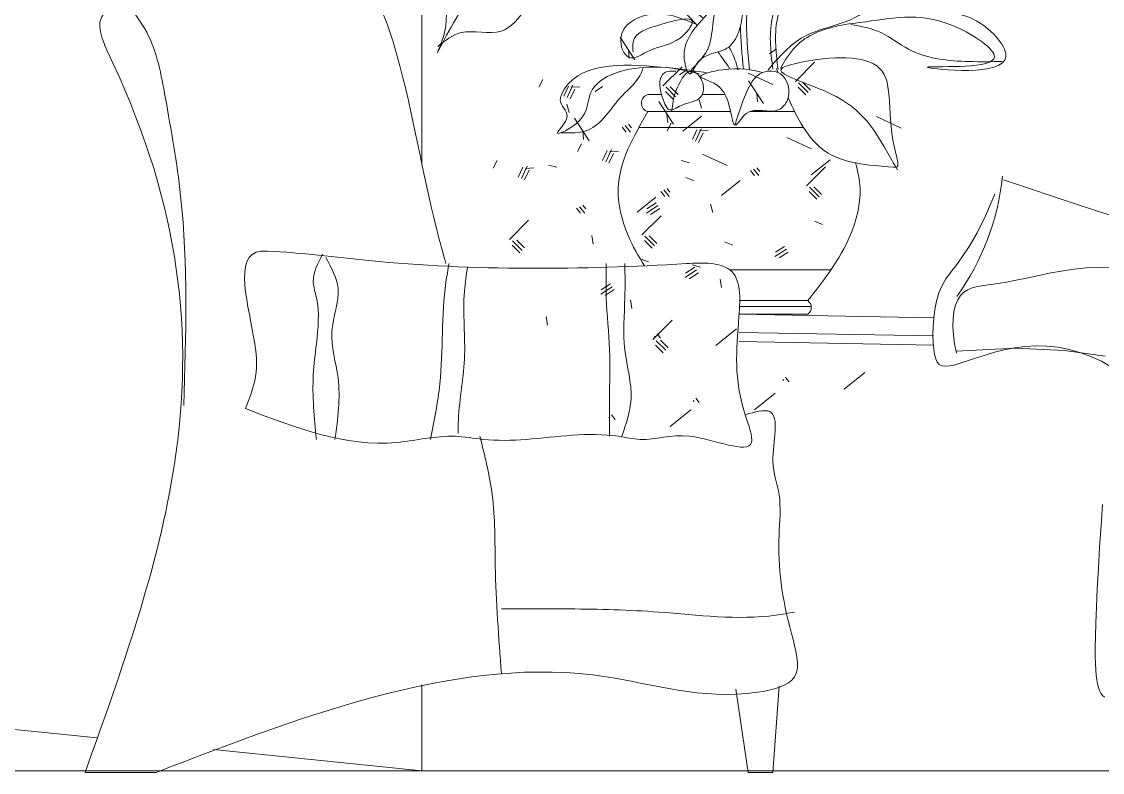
# Model space of a CAD drawing. Header units: metres. Extents: x -2 to 3328848, y -2 to 2725060.
# Drawn here: x 1663893.28 to 1663906.1, y 1363131.73 to 1363140.64 of the extents above; entities that cross this region are included whole.
import ezdxf

# ---------------------------------------------------------------- set-up
doc = ezdxf.new("R2010")
doc.units = ezdxf.units.M
doc.layers.get('0').update_dxf_attribs({"color": 253, "lineweight": 0})
for name, color, linetype, lineweight in [('8', 253, 'Continuous', 0), ('CYAN', 253, 'Continuous', 0), ('PUERTAS', 253, 'Continuous', 0)]:
    doc.layers.add(name, color=color, linetype=linetype, lineweight=lineweight)

# ---------------------------------------------------------------- blocks, each defined once
blk = doc.blocks.new('A$C16C20323')
at = {"layer": '8'}
h = blk.add_hatch(dxfattribs=at)
h.set_pattern_fill('SWAMP', color=256, scale=10, angle=-25.0169, style=0)
h.set_pattern_definition([(205.017, (2187.62, -9811.43), (-208.1075, 145.6265), [31.75, -222.25]), (115.0169, (2173.24, -9818.15), (22.063, 253.0396), [15.875, -424.066]), (115.0169, (2169.64, -9819.83), (22.063, 253.0396), [12.7, -427.241]), (115.0169, (2176.83, -9816.47), (22.063, 253.0396), [12.7, -427.241]), (145.017, (2166.04, -9821.5), (22.0625, 253.0396), [10.16, -243.84]), (85.017, (2180.43, -9814.8), (230.17, 107.413), [10.16, -243.84])])
edge = h.paths.add_edge_path()
edge.add_spline(control_points=[(3949.4, 685.5), (3946.3, 686.7), (3943.2, 687.9), (3940, 689)], knot_values=[186.426901, 186.426901, 186.426901, 186.426901, 196.025939, 196.025939, 196.025939, 196.025939], degree=3, periodic=0)
edge.add_spline(control_points=[(3940, 689), (3922.5, 695.7), (3894.3, 707.1), (3866.7, 715.6), (3856.2, 718.9)], knot_values=[196.025939, 196.025939, 196.025939, 196.025939, 249.99819, 283.171243, 283.171243, 283.171243, 283.171243], degree=3, periodic=0)
edge.add_line((3856.2, 718.9), (3947.3, 969.3))
edge.add_spline(control_points=[(3947.3, 969.3), (3957.4, 965), (3984, 953.8), (4013, 944.5), (4030.7, 938.3)], knot_values=[196.025939, 196.025939, 196.025939, 196.025939, 229.198992, 283.171243, 283.171243, 283.171243, 283.171243], degree=3, periodic=0)
edge.add_spline(control_points=[(4030.7, 938.3), (4033.8, 937.2), (4037, 936.1), (4040.1, 934.9)], knot_values=[186.426901, 186.426901, 186.426901, 186.426901, 196.025939, 196.025939, 196.025939, 196.025939], degree=3, periodic=0)
edge.add_spline(control_points=[(4040.1, 934.9), (4075.8, 922.1), (4114.3, 904.9), (4139.3, 873.6), (4142.1, 869.7)], knot_values=[62.590189, 62.590189, 62.590189, 62.590189, 171.893266, 186.426901, 186.426901, 186.426901, 186.426901], degree=3, periodic=0)
edge.add_spline(control_points=[(4142.1, 869.7), (4145.3, 865.3), (4148.3, 860.6), (4151.2, 855.8)], knot_values=[45.709957, 45.709957, 45.709957, 45.709957, 62.590189, 62.590189, 62.590189, 62.590189], degree=3, periodic=0)
edge.add_spline(control_points=[(4151.2, 855.8), (4159, 842.7), (4165.7, 828.5), (4172.4, 814.2)], knot_values=[0, 0, 0, 0, 45.709957, 45.709957, 45.709957, 45.709957], degree=3, periodic=0)
edge.add_line((4172.4, 814.2), (4128.3, 693.1))
edge.add_spline(control_points=[(4128.3, 693.1), (4104.3, 681.9), (4046.1, 655), (3985, 672.5), (3949.4, 685.5)], knot_values=[0, 0, 0, 0, 77.123824, 186.426901, 186.426901, 186.426901, 186.426901], degree=3, periodic=0)
h = blk.add_hatch(dxfattribs=at)
h.set_pattern_fill('SWAMP', color=256, scale=10, angle=-25.0169, style=0)
h.set_pattern_definition([(205.017, (2037.35, -9862.43), (-208.1075, 145.6265), [31.75, -222.25]), (115.0169, (2022.97, -9869.14), (22.063, 253.0396), [15.875, -424.066]), (115.0169, (2019.37, -9870.82), (22.063, 253.0396), [12.7, -427.241]), (115.0169, (2026.56, -9867.46), (22.063, 253.0396), [12.7, -427.241]), (145.017, (2015.77, -9872.5), (22.0625, 253.0396), [10.16, -243.84]), (85.017, (2030.16, -9865.78), (230.17, 107.413), [10.16, -243.84])])
edge = h.paths.add_edge_path()
edge.add_spline(control_points=[(3799.1, 634.5), (3796, 635.7), (3792.9, 636.9), (3789.8, 638)], knot_values=[186.426901, 186.426901, 186.426901, 186.426901, 196.025939, 196.025939, 196.025939, 196.025939], degree=3, periodic=0)
edge.add_spline(control_points=[(3789.8, 638), (3772.2, 644.7), (3744, 656.1), (3716.4, 664.6), (3706, 667.9)], knot_values=[196.025939, 196.025939, 196.025939, 196.025939, 249.99819, 283.171243, 283.171243, 283.171243, 283.171243], degree=3, periodic=0)
edge.add_line((3706, 667.9), (3797, 918.3))
edge.add_spline(control_points=[(3797, 918.3), (3807.1, 914), (3833.8, 902.9), (3862.7, 893.5), (3880.4, 887.3)], knot_values=[196.025939, 196.025939, 196.025939, 196.025939, 229.198992, 283.171243, 283.171243, 283.171243, 283.171243], degree=3, periodic=0)
edge.add_spline(control_points=[(3880.4, 887.3), (3883.5, 886.2), (3886.7, 885.1), (3889.8, 883.9)], knot_values=[186.426901, 186.426901, 186.426901, 186.426901, 196.025939, 196.025939, 196.025939, 196.025939], degree=3, periodic=0)
edge.add_spline(control_points=[(3889.8, 883.9), (3925.5, 871.1), (3964.1, 853.9), (3989, 822.6), (3991.8, 818.7)], knot_values=[62.590189, 62.590189, 62.590189, 62.590189, 171.893266, 186.426901, 186.426901, 186.426901, 186.426901], degree=3, periodic=0)
edge.add_spline(control_points=[(3991.8, 818.7), (3995, 814.3), (3998.1, 809.6), (4000.9, 804.8)], knot_values=[45.709957, 45.709957, 45.709957, 45.709957, 62.590189, 62.590189, 62.590189, 62.590189], degree=3, periodic=0)
edge.add_spline(control_points=[(4000.9, 804.8), (4008.7, 791.7), (4015.4, 777.5), (4022.1, 763.2)], knot_values=[0, 0, 0, 0, 45.709957, 45.709957, 45.709957, 45.709957], degree=3, periodic=0)
edge.add_line((4022.1, 763.2), (3978, 642.1))
edge.add_spline(control_points=[(3978, 642.1), (3954, 630.9), (3895.8, 604), (3834.7, 621.5), (3799.1, 634.5)], knot_values=[0, 0, 0, 0, 77.123824, 186.426901, 186.426901, 186.426901, 186.426901], degree=3, periodic=0)
h = blk.add_hatch(dxfattribs=at)
h.set_pattern_fill('SWAMP', color=256, scale=10, angle=45, style=0)
h.set_pattern_definition([(237.018, (-6698.01, 415.2), (115.3844, -226.279), [31.75, -222.25]), (327.018, (-6706.66, 401.87), (253.6557, -13.2133), [15.875, -424.066]), (327.018, (-6708.82, 398.54), (253.6557, -13.2133), [12.7, -427.241]), (327.018, (-6704.5, 405.2), (253.6557, -13.2133), [12.7, -427.241]), (297.018, (-6710.98, 395.21), (253.6557, -13.2137), [10.16, -243.84]), (357.018, (-6702.34, 408.53), (138.2713, 213.0654), [10.16, -243.84])])
edge = h.paths.add_edge_path()
edge.add_spline(control_points=[(3941.8, 705.4), (3942.5, 702.2), (3943.2, 698.9), (3944, 695.7)], knot_values=[186.426901, 186.426901, 186.426901, 186.426901, 196.025939, 196.025939, 196.025939, 196.025939], degree=3, periodic=0)
edge.add_spline(control_points=[(3944, 695.7), (3948.1, 677.4), (3955.5, 647.9), (3960.1, 619.4), (3961.9, 608.5)], knot_values=[196.025939, 196.025939, 196.025939, 196.025939, 249.99819, 283.171243, 283.171243, 283.171243, 283.171243], degree=3, periodic=0)
edge.add_line((3961.9, 608.5), (4222.5, 664))
edge.add_spline(control_points=[(4222.5, 664), (4219.7, 674.6), (4212.3, 702.5), (4207.1, 732.5), (4203.4, 750.9)], knot_values=[196.025939, 196.025939, 196.025939, 196.025939, 229.198992, 283.171243, 283.171243, 283.171243, 283.171243], degree=3, periodic=0)
edge.add_spline(control_points=[(4203.4, 750.9), (4202.7, 754.1), (4202.1, 757.4), (4201.4, 760.7)], knot_values=[186.426901, 186.426901, 186.426901, 186.426901, 196.025939, 196.025939, 196.025939, 196.025939], degree=3, periodic=0)
edge.add_spline(control_points=[(4201.4, 760.7), (4193.6, 797.8), (4181.9, 838.4), (4154.3, 867.4), (4150.9, 870.7)], knot_values=[62.590189, 62.590189, 62.590189, 62.590189, 171.893266, 186.426901, 186.426901, 186.426901, 186.426901], degree=3, periodic=0)
edge.add_spline(control_points=[(4150.9, 870.7), (4147, 874.5), (4142.7, 878.2), (4138.4, 881.7)], knot_values=[45.709957, 45.709957, 45.709957, 45.709957, 62.590189, 62.590189, 62.590189, 62.590189], degree=3, periodic=0)
edge.add_spline(control_points=[(4138.4, 881.7), (4126.5, 891.2), (4113.3, 899.8), (4100.2, 908.4)], knot_values=[0, 0, 0, 0, 45.709957, 45.709957, 45.709957, 45.709957], degree=3, periodic=0)
edge.add_line((4100.2, 908.4), (3974.1, 881.5))
edge.add_spline(control_points=[(3974.1, 881.5), (3959.7, 859.3), (3925, 805.4), (3933.8, 742.5), (3941.8, 705.4)], knot_values=[0, 0, 0, 0, 77.123824, 186.426901, 186.426901, 186.426901, 186.426901], degree=3, periodic=0)
h = blk.add_hatch(dxfattribs=at)
h.set_pattern_fill('SWAMP', color=256, scale=10, angle=-25.0169, style=0)
h.set_pattern_definition([(205.017, (2142.41, -9886.72), (-208.1075, 145.6265), [31.75, -222.25]), (115.0169, (2128.03, -9893.43), (22.063, 253.0396), [15.875, -424.066]), (115.0169, (2124.43, -9895.11), (22.063, 253.0396), [12.7, -427.241]), (115.0169, (2131.62, -9891.75), (22.063, 253.0396), [12.7, -427.241]), (145.017, (2120.83, -9896.79), (22.0625, 253.0396), [10.16, -243.84]), (85.017, (2135.22, -9890.07), (230.17, 107.413), [10.16, -243.84])])
edge = h.paths.add_edge_path()
edge.add_spline(control_points=[(3904.2, 610.3), (3901.1, 611.4), (3897.9, 612.6), (3894.8, 613.7)], knot_values=[186.426901, 186.426901, 186.426901, 186.426901, 196.025939, 196.025939, 196.025939, 196.025939], degree=3, periodic=0)
edge.add_spline(control_points=[(3894.8, 613.7), (3877.3, 620.4), (3849.1, 631.8), (3821.5, 640.3), (3811, 643.6)], knot_values=[196.025939, 196.025939, 196.025939, 196.025939, 249.99819, 283.171243, 283.171243, 283.171243, 283.171243], degree=3, periodic=0)
edge.add_line((3811, 643.6), (3902.1, 894))
edge.add_spline(control_points=[(3902.1, 894), (3912.2, 889.7), (3938.8, 878.6), (3967.7, 869.2), (3985.5, 863)], knot_values=[196.025939, 196.025939, 196.025939, 196.025939, 229.198992, 283.171243, 283.171243, 283.171243, 283.171243], degree=3, periodic=0)
edge.add_spline(control_points=[(3985.5, 863), (3988.6, 861.9), (3991.8, 860.8), (3994.9, 859.7)], knot_values=[186.426901, 186.426901, 186.426901, 186.426901, 196.025939, 196.025939, 196.025939, 196.025939], degree=3, periodic=0)
edge.add_spline(control_points=[(3994.9, 859.7), (4030.5, 846.8), (4069.1, 829.6), (4094.1, 798.3), (4096.9, 794.4)], knot_values=[62.590189, 62.590189, 62.590189, 62.590189, 171.893266, 186.426901, 186.426901, 186.426901, 186.426901], degree=3, periodic=0)
edge.add_spline(control_points=[(4096.9, 794.4), (4100.1, 790), (4103.1, 785.3), (4106, 780.5)], knot_values=[45.709957, 45.709957, 45.709957, 45.709957, 62.590189, 62.590189, 62.590189, 62.590189], degree=3, periodic=0)
edge.add_spline(control_points=[(4106, 780.5), (4113.8, 767.4), (4120.5, 753.2), (4127.2, 739)], knot_values=[0, 0, 0, 0, 45.709957, 45.709957, 45.709957, 45.709957], degree=3, periodic=0)
edge.add_line((4127.2, 739), (4083.1, 617.8))
edge.add_spline(control_points=[(4083.1, 617.8), (4059, 606.7), (4000.9, 579.7), (3939.8, 597.2), (3904.2, 610.3)], knot_values=[0, 0, 0, 0, 77.123824, 186.426901, 186.426901, 186.426901, 186.426901], degree=3, periodic=0)
h = blk.add_hatch(dxfattribs=at)
h.set_pattern_fill('SWAMP', color=256, scale=10, angle=-25.0169, style=0)
h.set_pattern_definition([(205.017, (2241.02, -9906.3), (-208.1075, 145.6265), [31.75, -222.25]), (115.0169, (2226.64, -9913.01), (22.063, 253.0396), [15.875, -424.066]), (115.0169, (2223.04, -9914.69), (22.063, 253.0396), [12.7, -427.241]), (115.0169, (2230.23, -9911.33), (22.063, 253.0396), [12.7, -427.241]), (145.017, (2219.44, -9916.36), (22.0625, 253.0396), [10.16, -243.84]), (85.017, (2233.83, -9909.65), (230.17, 107.413), [10.16, -243.84])])
edge = h.paths.add_edge_path()
edge.add_spline(control_points=[(4002.8, 590.7), (3999.7, 591.8), (3996.6, 593), (3993.4, 594.2)], knot_values=[186.426901, 186.426901, 186.426901, 186.426901, 196.025939, 196.025939, 196.025939, 196.025939], degree=3, periodic=0)
edge.add_spline(control_points=[(3993.4, 594.2), (3975.9, 600.8), (3947.7, 612.2), (3920.1, 620.7), (3909.6, 624)], knot_values=[196.025939, 196.025939, 196.025939, 196.025939, 249.99819, 283.171243, 283.171243, 283.171243, 283.171243], degree=3, periodic=0)
edge.add_line((3909.6, 624), (4000.7, 874.4))
edge.add_spline(control_points=[(4000.7, 874.4), (4010.8, 870.1), (4037.4, 859), (4066.4, 849.6), (4084.1, 843.4)], knot_values=[196.025939, 196.025939, 196.025939, 196.025939, 229.198992, 283.171243, 283.171243, 283.171243, 283.171243], degree=3, periodic=0)
edge.add_spline(control_points=[(4084.1, 843.4), (4087.2, 842.3), (4090.4, 841.2), (4093.5, 840.1)], knot_values=[186.426901, 186.426901, 186.426901, 186.426901, 196.025939, 196.025939, 196.025939, 196.025939], degree=3, periodic=0)
edge.add_spline(control_points=[(4093.5, 840.1), (4129.2, 827.2), (4167.7, 810), (4192.7, 778.7), (4195.5, 774.9)], knot_values=[62.590189, 62.590189, 62.590189, 62.590189, 171.893266, 186.426901, 186.426901, 186.426901, 186.426901], degree=3, periodic=0)
edge.add_spline(control_points=[(4195.5, 774.9), (4198.7, 770.4), (4201.7, 765.7), (4204.6, 760.9)], knot_values=[45.709957, 45.709957, 45.709957, 45.709957, 62.590189, 62.590189, 62.590189, 62.590189], degree=3, periodic=0)
edge.add_spline(control_points=[(4204.6, 760.9), (4212.4, 747.8), (4219.1, 733.6), (4225.8, 719.4)], knot_values=[0, 0, 0, 0, 45.709957, 45.709957, 45.709957, 45.709957], degree=3, periodic=0)
edge.add_line((4225.8, 719.4), (4181.7, 598.2))
edge.add_spline(control_points=[(4181.7, 598.2), (4157.7, 587.1), (4099.5, 560.1), (4038.4, 577.6), (4002.8, 590.7)], knot_values=[0, 0, 0, 0, 77.123824, 186.426901, 186.426901, 186.426901, 186.426901], degree=3, periodic=0)
h = blk.add_hatch(dxfattribs=at)
h.set_pattern_fill('SWAMP', color=256, scale=10, angle=45, style=0)
h.set_pattern_definition([(237.018, (-6848.29, 364.2), (115.3844, -226.279), [31.75, -222.25]), (327.018, (-6856.93, 350.88), (253.6557, -13.2133), [15.875, -424.066]), (327.018, (-6859.09, 347.55), (253.6557, -13.2133), [12.7, -427.241]), (327.018, (-6854.77, 354.21), (253.6557, -13.2133), [12.7, -427.241]), (297.018, (-6861.25, 344.22), (253.6557, -13.2137), [10.16, -243.84]), (357.018, (-6852.6, 357.54), (138.2713, 213.0654), [10.16, -243.84])])
edge = h.paths.add_edge_path()
edge.add_spline(control_points=[(3791.5, 654.4), (3792.2, 651.2), (3793, 647.9), (3793.7, 644.7)], knot_values=[186.426901, 186.426901, 186.426901, 186.426901, 196.025939, 196.025939, 196.025939, 196.025939], degree=3, periodic=0)
edge.add_spline(control_points=[(3793.7, 644.7), (3797.9, 626.4), (3805.2, 596.9), (3809.9, 568.4), (3811.6, 557.5)], knot_values=[196.025939, 196.025939, 196.025939, 196.025939, 249.99819, 283.171243, 283.171243, 283.171243, 283.171243], degree=3, periodic=0)
edge.add_line((3811.6, 557.5), (4072.2, 613))
edge.add_spline(control_points=[(4072.2, 613), (4069.4, 623.6), (4062.1, 651.5), (4056.8, 681.5), (4053.1, 699.9)], knot_values=[196.025939, 196.025939, 196.025939, 196.025939, 229.198992, 283.171243, 283.171243, 283.171243, 283.171243], degree=3, periodic=0)
edge.add_spline(control_points=[(4053.1, 699.9), (4052.5, 703.2), (4051.8, 706.4), (4051.1, 709.7)], knot_values=[186.426901, 186.426901, 186.426901, 186.426901, 196.025939, 196.025939, 196.025939, 196.025939], degree=3, periodic=0)
edge.add_spline(control_points=[(4051.1, 709.7), (4043.3, 746.8), (4031.7, 787.4), (4004.1, 816.4), (4000.6, 819.7)], knot_values=[62.590189, 62.590189, 62.590189, 62.590189, 171.893266, 186.426901, 186.426901, 186.426901, 186.426901], degree=3, periodic=0)
edge.add_spline(control_points=[(4000.6, 819.7), (3996.7, 823.5), (3992.5, 827.2), (3988.1, 830.7)], knot_values=[45.709957, 45.709957, 45.709957, 45.709957, 62.590189, 62.590189, 62.590189, 62.590189], degree=3, periodic=0)
edge.add_spline(control_points=[(3988.1, 830.7), (3976.2, 840.2), (3963.1, 848.8), (3949.9, 857.4)], knot_values=[0, 0, 0, 0, 45.709957, 45.709957, 45.709957, 45.709957], degree=3, periodic=0)
edge.add_line((3949.9, 857.4), (3823.8, 830.6))
edge.add_spline(control_points=[(3823.8, 830.6), (3809.4, 808.3), (3774.7, 754.4), (3783.6, 691.5), (3791.5, 654.4)], knot_values=[0, 0, 0, 0, 77.123824, 186.426901, 186.426901, 186.426901, 186.426901], degree=3, periodic=0)
h = blk.add_hatch(dxfattribs=at)
h.set_pattern_fill('SWAMP', color=256, scale=10, angle=45, style=0)
h.set_pattern_definition([(135, (-6628.95, -1192.85), (65.7397, 245.345), [31.75, -222.25]), (45, (-6640.18, -1181.62), (245.3448, 65.7397), [15.875, -424.066]), (45, (-6642.98, -1178.81), (245.3448, 65.7397), [12.7, -427.241]), (45, (-6637.37, -1184.43), (245.3448, 65.7397), [12.7, -427.241]), (75, (-6645.8, -1176), (245.3447, 65.74), [10.16, -243.84]), (15, (-6634.57, -1187.23), (179.605, -179.6047), [10.16, -243.84])])
edge = h.paths.add_edge_path()
edge.add_spline(control_points=[(3838.1, 738.7), (3838.1, 742), (3838.1, 745.4), (3838.2, 748.7)], knot_values=[186.426901, 186.426901, 186.426901, 186.426901, 196.025939, 196.025939, 196.025939, 196.025939], degree=3, periodic=0)
edge.add_spline(control_points=[(3838.2, 748.7), (3838.4, 767.5), (3839.5, 797.9), (3838.1, 826.7), (3837.6, 837.7)], knot_values=[196.025939, 196.025939, 196.025939, 196.025939, 249.99819, 283.171243, 283.171243, 283.171243, 283.171243], degree=3, periodic=0)
edge.add_line((3837.6, 837.7), (4104, 837.7))
edge.add_spline(control_points=[(4104, 837.7), (4103.5, 826.7), (4102.1, 797.9), (4103.2, 767.5), (4103.4, 748.7)], knot_values=[196.025939, 196.025939, 196.025939, 196.025939, 229.198992, 283.171243, 283.171243, 283.171243, 283.171243], degree=3, periodic=0)
edge.add_spline(control_points=[(4103.4, 748.7), (4103.5, 745.4), (4103.5, 742), (4103.5, 738.7)], knot_values=[186.426901, 186.426901, 186.426901, 186.426901, 196.025939, 196.025939, 196.025939, 196.025939], degree=3, periodic=0)
edge.add_spline(control_points=[(4103.5, 738.7), (4103.6, 700.8), (4100.6, 658.7), (4079.7, 624.5), (4077, 620.6)], knot_values=[62.590189, 62.590189, 62.590189, 62.590189, 171.893266, 186.426901, 186.426901, 186.426901, 186.426901], degree=3, periodic=0)
edge.add_spline(control_points=[(4077, 620.6), (4074, 616), (4070.6, 611.6), (4067, 607.2)], knot_values=[45.709957, 45.709957, 45.709957, 45.709957, 62.590189, 62.590189, 62.590189, 62.590189], degree=3, periodic=0)
edge.add_spline(control_points=[(4067, 607.2), (4057.4, 595.4), (4046.3, 584.3), (4035.3, 573.2)], knot_values=[0, 0, 0, 0, 45.709957, 45.709957, 45.709957, 45.709957], degree=3, periodic=0)
edge.add_line((4035.3, 573.2), (3906.3, 573.2))
edge.add_spline(control_points=[(3906.3, 573.2), (3887.6, 592), (3842.5, 637.4), (3838, 700.8), (3838.1, 738.7)], knot_values=[0, 0, 0, 0, 77.123824, 186.426901, 186.426901, 186.426901, 186.426901], degree=3, periodic=0)
h = blk.add_hatch(dxfattribs=at)
h.set_pattern_fill('SWAMP', color=256, scale=10, angle=45, style=0)
h.set_pattern_definition([(237.018, (-6743.23, 339.9), (115.3844, -226.279), [31.75, -222.25]), (327.018, (-6751.87, 326.59), (253.6557, -13.2133), [15.875, -424.066]), (327.018, (-6754.03, 323.26), (253.6557, -13.2133), [12.7, -427.241]), (327.018, (-6749.71, 329.92), (253.6557, -13.2133), [12.7, -427.241]), (297.018, (-6756.2, 319.93), (253.6557, -13.2137), [10.16, -243.84]), (357.018, (-6747.55, 333.25), (138.2713, 213.0654), [10.16, -243.84])])
edge = h.paths.add_edge_path()
edge.add_spline(control_points=[(3896.6, 630.1), (3897.3, 626.9), (3898, 623.6), (3898.8, 620.4)], knot_values=[186.426901, 186.426901, 186.426901, 186.426901, 196.025939, 196.025939, 196.025939, 196.025939], degree=3, periodic=0)
edge.add_spline(control_points=[(3898.8, 620.4), (3902.9, 602.1), (3910.3, 572.6), (3914.9, 544.1), (3916.7, 533.2)], knot_values=[196.025939, 196.025939, 196.025939, 196.025939, 249.99819, 283.171243, 283.171243, 283.171243, 283.171243], degree=3, periodic=0)
edge.add_line((3916.7, 533.2), (4177.3, 588.7))
edge.add_spline(control_points=[(4177.3, 588.7), (4174.5, 599.3), (4167.1, 627.3), (4161.8, 657.2), (4158.2, 675.6)], knot_values=[196.025939, 196.025939, 196.025939, 196.025939, 229.198992, 283.171243, 283.171243, 283.171243, 283.171243], degree=3, periodic=0)
edge.add_spline(control_points=[(4158.2, 675.6), (4157.5, 678.9), (4156.9, 682.1), (4156.2, 685.4)], knot_values=[186.426901, 186.426901, 186.426901, 186.426901, 196.025939, 196.025939, 196.025939, 196.025939], degree=3, periodic=0)
edge.add_spline(control_points=[(4156.2, 685.4), (4148.4, 722.5), (4136.7, 763.1), (4109.1, 792.2), (4105.7, 795.4)], knot_values=[62.590189, 62.590189, 62.590189, 62.590189, 171.893266, 186.426901, 186.426901, 186.426901, 186.426901], degree=3, periodic=0)
edge.add_spline(control_points=[(4105.7, 795.4), (4101.7, 799.3), (4097.5, 802.9), (4093.1, 806.4)], knot_values=[45.709957, 45.709957, 45.709957, 45.709957, 62.590189, 62.590189, 62.590189, 62.590189], degree=3, periodic=0)
edge.add_spline(control_points=[(4093.1, 806.4), (4081.3, 815.9), (4068.1, 824.5), (4055, 833.1)], knot_values=[0, 0, 0, 0, 45.709957, 45.709957, 45.709957, 45.709957], degree=3, periodic=0)
edge.add_line((4055, 833.1), (3928.9, 806.3))
edge.add_spline(control_points=[(3928.9, 806.3), (3914.5, 784), (3879.8, 730.1), (3888.6, 667.2), (3896.6, 630.1)], knot_values=[0, 0, 0, 0, 77.123824, 186.426901, 186.426901, 186.426901, 186.426901], degree=3, periodic=0)
h = blk.add_hatch(dxfattribs=at)
h.set_pattern_fill('SWAMP', color=256, scale=10, angle=45, style=0)
h.set_pattern_definition([(135, (-6473.97, -1198.04), (65.7397, 245.345), [31.75, -222.25]), (45, (-6485.19, -1186.82), (245.3448, 65.7397), [15.875, -424.066]), (45, (-6488, -1184.01), (245.3448, 65.7397), [12.7, -427.241]), (45, (-6482.38, -1189.62), (245.3448, 65.7397), [12.7, -427.241]), (75, (-6490.8, -1181.2), (245.3447, 65.74), [10.16, -243.84]), (15, (-6479.58, -1192.43), (179.605, -179.6047), [10.16, -243.84])])
edge = h.paths.add_edge_path()
edge.add_spline(control_points=[(3993.1, 733.5), (3993.1, 736.8), (3993.1, 740.2), (3993.2, 743.5)], knot_values=[186.426901, 186.426901, 186.426901, 186.426901, 196.025939, 196.025939, 196.025939, 196.025939], degree=3, periodic=0)
edge.add_spline(control_points=[(3993.2, 743.5), (3993.4, 762.3), (3994.5, 792.7), (3993.1, 821.5), (3992.6, 832.5)], knot_values=[196.025939, 196.025939, 196.025939, 196.025939, 249.99819, 283.171243, 283.171243, 283.171243, 283.171243], degree=3, periodic=0)
edge.add_line((3992.6, 832.5), (4259, 832.5))
edge.add_spline(control_points=[(4259, 832.5), (4258.5, 821.5), (4257.1, 792.7), (4258.2, 762.3), (4258.4, 743.5)], knot_values=[196.025939, 196.025939, 196.025939, 196.025939, 229.198992, 283.171243, 283.171243, 283.171243, 283.171243], degree=3, periodic=0)
edge.add_spline(control_points=[(4258.4, 743.5), (4258.4, 740.2), (4258.5, 736.8), (4258.5, 733.5)], knot_values=[186.426901, 186.426901, 186.426901, 186.426901, 196.025939, 196.025939, 196.025939, 196.025939], degree=3, periodic=0)
edge.add_spline(control_points=[(4258.5, 733.5), (4258.6, 695.6), (4255.6, 653.5), (4234.7, 619.3), (4232, 615.4)], knot_values=[62.590189, 62.590189, 62.590189, 62.590189, 171.893266, 186.426901, 186.426901, 186.426901, 186.426901], degree=3, periodic=0)
edge.add_spline(control_points=[(4232, 615.4), (4228.9, 610.8), (4225.6, 606.4), (4222, 602)], knot_values=[45.709957, 45.709957, 45.709957, 45.709957, 62.590189, 62.590189, 62.590189, 62.590189], degree=3, periodic=0)
edge.add_spline(control_points=[(4222, 602), (4212.4, 590.2), (4201.3, 579.1), (4190.2, 568)], knot_values=[0, 0, 0, 0, 45.709957, 45.709957, 45.709957, 45.709957], degree=3, periodic=0)
edge.add_line((4190.2, 568), (4061.3, 568))
edge.add_spline(control_points=[(4061.3, 568), (4042.6, 586.8), (3997.4, 632.2), (3993, 695.6), (3993.1, 733.5)], knot_values=[0, 0, 0, 0, 77.123824, 186.426901, 186.426901, 186.426901, 186.426901], degree=3, periodic=0)
h = blk.add_hatch(dxfattribs=at)
h.set_pattern_fill('SWAMP', color=256, scale=10, angle=45, style=0)
h.set_pattern_definition([(237.018, (-6644.62, 320.33), (115.3844, -226.279), [31.75, -222.25]), (327.018, (-6653.26, 307.01), (253.6557, -13.2133), [15.875, -424.066]), (327.018, (-6655.42, 303.68), (253.6557, -13.2133), [12.7, -427.241]), (327.018, (-6651.1, 310.34), (253.6557, -13.2133), [12.7, -427.241]), (297.018, (-6657.58, 300.36), (253.6557, -13.2137), [10.16, -243.84]), (357.018, (-6648.94, 313.67), (138.2713, 213.0654), [10.16, -243.84])])
edge = h.paths.add_edge_path()
edge.add_spline(control_points=[(3995.2, 610.6), (3995.9, 607.3), (3996.6, 604), (3997.4, 600.8)], knot_values=[186.426901, 186.426901, 186.426901, 186.426901, 196.025939, 196.025939, 196.025939, 196.025939], degree=3, periodic=0)
edge.add_spline(control_points=[(3997.4, 600.8), (4001.5, 582.5), (4008.9, 553), (4013.5, 524.5), (4015.3, 513.7)], knot_values=[196.025939, 196.025939, 196.025939, 196.025939, 249.99819, 283.171243, 283.171243, 283.171243, 283.171243], degree=3, periodic=0)
edge.add_line((4015.3, 513.7), (4275.9, 569.1))
edge.add_spline(control_points=[(4275.9, 569.1), (4273.1, 579.8), (4265.7, 607.7), (4260.5, 637.6), (4256.8, 656)], knot_values=[196.025939, 196.025939, 196.025939, 196.025939, 229.198992, 283.171243, 283.171243, 283.171243, 283.171243], degree=3, periodic=0)
edge.add_spline(control_points=[(4256.8, 656), (4256.1, 659.3), (4255.5, 662.6), (4254.8, 665.8)], knot_values=[186.426901, 186.426901, 186.426901, 186.426901, 196.025939, 196.025939, 196.025939, 196.025939], degree=3, periodic=0)
edge.add_spline(control_points=[(4254.8, 665.8), (4247, 702.9), (4235.3, 743.5), (4207.7, 772.6), (4204.3, 775.9)], knot_values=[62.590189, 62.590189, 62.590189, 62.590189, 171.893266, 186.426901, 186.426901, 186.426901, 186.426901], degree=3, periodic=0)
edge.add_spline(control_points=[(4204.3, 775.9), (4200.4, 779.7), (4196.1, 783.3), (4191.8, 786.8)], knot_values=[45.709957, 45.709957, 45.709957, 45.709957, 62.590189, 62.590189, 62.590189, 62.590189], degree=3, periodic=0)
edge.add_spline(control_points=[(4191.8, 786.8), (4179.9, 796.4), (4166.7, 804.9), (4153.6, 813.5)], knot_values=[0, 0, 0, 0, 45.709957, 45.709957, 45.709957, 45.709957], degree=3, periodic=0)
edge.add_line((4153.6, 813.5), (4027.5, 786.7))
edge.add_spline(control_points=[(4027.5, 786.7), (4013.1, 764.4), (3978.4, 710.6), (3987.2, 647.6), (3995.2, 610.6)], knot_values=[0, 0, 0, 0, 77.123824, 186.426901, 186.426901, 186.426901, 186.426901], degree=3, periodic=0)
h = blk.add_hatch(dxfattribs=at)
h.set_pattern_fill('SWAMP', color=256, scale=10, angle=45, style=0)
h.set_pattern_definition([(141.3596, (4718.45, 11388.06), (-236.553, -92.5115), [31.75, -222.25]), (231.3596, (4706.05, 11397.97), (-38.1588, -251.1169), [15.875, -424.066]), (231.3596, (4702.95, 11400.45), (-38.1588, -251.1169), [12.7, -427.241]), (231.3596, (4709.15, 11395.49), (-38.1588, -251.1169), [12.7, -427.241]), (201.3596, (4699.85, 11402.93), (-38.1593, -251.117), [10.16, -243.84]), (261.3596, (4712.25, 11393.02), (198.394, -158.6053), [10.16, -243.84])])
edge = h.paths.add_edge_path()
edge.add_spline(control_points=[(3958.2, 771.5), (3954.9, 771.1), (3951.6, 770.7), (3948.3, 770.3)], knot_values=[186.426901, 186.426901, 186.426901, 186.426901, 196.025939, 196.025939, 196.025939, 196.025939], degree=3, periodic=0)
edge.add_spline(control_points=[(3948.3, 770.3), (3929.6, 767.9), (3899.6, 763.5), (3870.8, 761.7), (3859.8, 761)], knot_values=[196.025939, 196.025939, 196.025939, 196.025939, 249.99819, 283.171243, 283.171243, 283.171243, 283.171243], degree=3, periodic=0)
edge.add_line((3859.8, 761), (3889.3, 496.2))
edge.add_spline(control_points=[(3889.3, 496.2), (3900.2, 498), (3928.7, 502.5), (3959, 504.8), (3977.6, 506.7)], knot_values=[196.025939, 196.025939, 196.025939, 196.025939, 229.198992, 283.171243, 283.171243, 283.171243, 283.171243], degree=3, periodic=0)
edge.add_spline(control_points=[(3977.6, 506.7), (3981, 507), (3984.3, 507.3), (3987.6, 507.7)], knot_values=[186.426901, 186.426901, 186.426901, 186.426901, 196.025939, 196.025939, 196.025939, 196.025939], degree=3, periodic=0)
edge.add_spline(control_points=[(3987.6, 507.7), (4025.3, 511.8), (4066.8, 519.4), (4098.5, 544), (4102.1, 547.1)], knot_values=[62.590189, 62.590189, 62.590189, 62.590189, 171.893266, 186.426901, 186.426901, 186.426901, 186.426901], degree=3, periodic=0)
edge.add_spline(control_points=[(4102.1, 547.1), (4106.3, 550.6), (4110.3, 554.5), (4114.2, 558.5)], knot_values=[45.709957, 45.709957, 45.709957, 45.709957, 62.590189, 62.590189, 62.590189, 62.590189], degree=3, periodic=0)
edge.add_spline(control_points=[(4114.2, 558.5), (4124.9, 569.4), (4134.7, 581.6), (4144.6, 593.9)], knot_values=[0, 0, 0, 0, 45.709957, 45.709957, 45.709957, 45.709957], degree=3, periodic=0)
edge.add_line((4144.6, 593.9), (4130.3, 722))
edge.add_spline(control_points=[(4130.3, 722), (4109.5, 738.5), (4059.4, 778.4), (3995.9, 775.8), (3958.2, 771.5)], knot_values=[0, 0, 0, 0, 77.123824, 186.426901, 186.426901, 186.426901, 186.426901], degree=3, periodic=0)
h = blk.add_hatch(dxfattribs=at)
h.set_pattern_fill('SWAMP', color=256, scale=10, angle=45, style=0)
h.set_pattern_definition([(141.3596, (4568.18, 11337.07), (-236.553, -92.5115), [31.75, -222.25]), (231.3596, (4555.78, 11346.98), (-38.1588, -251.1169), [15.875, -424.066]), (231.3596, (4552.68, 11349.46), (-38.1588, -251.1169), [12.7, -427.241]), (231.3596, (4558.88, 11344.5), (-38.1588, -251.1169), [12.7, -427.241]), (201.3596, (4549.58, 11351.93), (-38.1593, -251.117), [10.16, -243.84]), (261.3596, (4561.98, 11342.02), (198.394, -158.6053), [10.16, -243.84])])
edge = h.paths.add_edge_path()
edge.add_spline(control_points=[(3807.9, 720.5), (3804.6, 720.1), (3801.3, 719.7), (3798, 719.3)], knot_values=[186.426901, 186.426901, 186.426901, 186.426901, 196.025939, 196.025939, 196.025939, 196.025939], degree=3, periodic=0)
edge.add_spline(control_points=[(3798, 719.3), (3779.4, 717), (3749.3, 712.5), (3720.5, 710.7), (3709.5, 710)], knot_values=[196.025939, 196.025939, 196.025939, 196.025939, 249.99819, 283.171243, 283.171243, 283.171243, 283.171243], degree=3, periodic=0)
edge.add_line((3709.5, 710), (3739, 445.2))
edge.add_spline(control_points=[(3739, 445.2), (3749.9, 447), (3778.4, 451.5), (3808.7, 453.8), (3827.4, 455.7)], knot_values=[196.025939, 196.025939, 196.025939, 196.025939, 229.198992, 283.171243, 283.171243, 283.171243, 283.171243], degree=3, periodic=0)
edge.add_spline(control_points=[(3827.4, 455.7), (3830.7, 456), (3834, 456.4), (3837.3, 456.7)], knot_values=[186.426901, 186.426901, 186.426901, 186.426901, 196.025939, 196.025939, 196.025939, 196.025939], degree=3, periodic=0)
edge.add_spline(control_points=[(3837.3, 456.7), (3875, 460.8), (3916.5, 468.4), (3948.2, 493), (3951.8, 496.1)], knot_values=[62.590189, 62.590189, 62.590189, 62.590189, 171.893266, 186.426901, 186.426901, 186.426901, 186.426901], degree=3, periodic=0)
edge.add_spline(control_points=[(3951.8, 496.1), (3956, 499.7), (3960, 503.5), (3964, 507.5)], knot_values=[45.709957, 45.709957, 45.709957, 45.709957, 62.590189, 62.590189, 62.590189, 62.590189], degree=3, periodic=0)
edge.add_spline(control_points=[(3964, 507.5), (3974.6, 518.4), (3984.5, 530.6), (3994.3, 542.9)], knot_values=[0, 0, 0, 0, 45.709957, 45.709957, 45.709957, 45.709957], degree=3, periodic=0)
edge.add_line((3994.3, 542.9), (3980, 671))
edge.add_spline(control_points=[(3980, 671), (3959.3, 687.5), (3909.1, 727.4), (3845.6, 724.8), (3807.9, 720.5)], knot_values=[0, 0, 0, 0, 77.123824, 186.426901, 186.426901, 186.426901, 186.426901], degree=3, periodic=0)
h = blk.add_hatch(dxfattribs=at)
h.set_pattern_fill('SWAMP', color=256, scale=10, angle=45, style=0)
h.set_pattern_definition([(135, (-6641.98, -1315), (65.7397, 245.345), [31.75, -222.25]), (45, (-6653.2, -1303.77), (245.3448, 65.7397), [15.875, -424.066]), (45, (-6656.01, -1300.96), (245.3448, 65.7397), [12.7, -427.241]), (45, (-6650.4, -1306.58), (245.3448, 65.7397), [12.7, -427.241]), (75, (-6658.81, -1298.16), (245.3447, 65.74), [10.16, -243.84]), (15, (-6647.6, -1309.38), (179.605, -179.6047), [10.16, -243.84])])
edge = h.paths.add_edge_path()
edge.add_spline(control_points=[(3825.1, 616.6), (3825.1, 619.9), (3825.1, 623.2), (3825.2, 626.6)], knot_values=[186.426901, 186.426901, 186.426901, 186.426901, 196.025939, 196.025939, 196.025939, 196.025939], degree=3, periodic=0)
edge.add_spline(control_points=[(3825.2, 626.6), (3825.4, 645.3), (3826.5, 675.7), (3825.1, 704.5), (3824.6, 715.5)], knot_values=[196.025939, 196.025939, 196.025939, 196.025939, 249.99819, 283.171243, 283.171243, 283.171243, 283.171243], degree=3, periodic=0)
edge.add_line((3824.6, 715.5), (4091, 715.5))
edge.add_spline(control_points=[(4091, 715.5), (4090.5, 704.5), (4089.1, 675.7), (4090.1, 645.3), (4090.4, 626.6)], knot_values=[196.025939, 196.025939, 196.025939, 196.025939, 229.198992, 283.171243, 283.171243, 283.171243, 283.171243], degree=3, periodic=0)
edge.add_spline(control_points=[(4090.4, 626.6), (4090.4, 623.2), (4090.5, 619.9), (4090.5, 616.6)], knot_values=[186.426901, 186.426901, 186.426901, 186.426901, 196.025939, 196.025939, 196.025939, 196.025939], degree=3, periodic=0)
edge.add_spline(control_points=[(4090.5, 616.6), (4090.6, 578.7), (4087.6, 536.5), (4066.7, 502.3), (4064, 498.4)], knot_values=[62.590189, 62.590189, 62.590189, 62.590189, 171.893266, 186.426901, 186.426901, 186.426901, 186.426901], degree=3, periodic=0)
edge.add_spline(control_points=[(4064, 498.4), (4060.9, 493.9), (4057.6, 489.4), (4054, 485.1)], knot_values=[45.709957, 45.709957, 45.709957, 45.709957, 62.590189, 62.590189, 62.590189, 62.590189], degree=3, periodic=0)
edge.add_spline(control_points=[(4054, 485.1), (4044.4, 473.3), (4033.3, 462.1), (4022.2, 451)], knot_values=[0, 0, 0, 0, 45.709957, 45.709957, 45.709957, 45.709957], degree=3, periodic=0)
edge.add_line((4022.2, 451), (3893.3, 451))
edge.add_spline(control_points=[(3893.3, 451), (3874.6, 469.8), (3829.4, 515.2), (3825, 578.7), (3825.1, 616.6)], knot_values=[0, 0, 0, 0, 77.123824, 186.426901, 186.426901, 186.426901, 186.426901], degree=3, periodic=0)
h = blk.add_hatch(dxfattribs=at)
h.set_pattern_fill('SWAMP', color=256, scale=10, angle=45, style=0)
h.set_pattern_definition([(141.3596, (4673.24, 11312.78), (-236.553, -92.5115), [31.75, -222.25]), (231.3596, (4660.84, 11322.69), (-38.1588, -251.1169), [15.875, -424.066]), (231.3596, (4657.74, 11325.17), (-38.1588, -251.1169), [12.7, -427.241]), (231.3596, (4663.94, 11320.21), (-38.1588, -251.1169), [12.7, -427.241]), (201.3596, (4654.64, 11327.65), (-38.1593, -251.117), [10.16, -243.84]), (261.3596, (4667.04, 11317.73), (198.394, -158.6053), [10.16, -243.84])])
edge = h.paths.add_edge_path()
edge.add_spline(control_points=[(3913, 696.2), (3909.7, 695.8), (3906.4, 695.4), (3903.1, 695)], knot_values=[186.426901, 186.426901, 186.426901, 186.426901, 196.025939, 196.025939, 196.025939, 196.025939], degree=3, periodic=0)
edge.add_spline(control_points=[(3903.1, 695), (3884.4, 692.7), (3854.4, 688.2), (3825.5, 686.4), (3814.6, 685.7)], knot_values=[196.025939, 196.025939, 196.025939, 196.025939, 249.99819, 283.171243, 283.171243, 283.171243, 283.171243], degree=3, periodic=0)
edge.add_line((3814.6, 685.7), (3844.1, 420.9))
edge.add_spline(control_points=[(3844.1, 420.9), (3854.9, 422.7), (3883.4, 427.3), (3913.8, 429.6), (3932.4, 431.4)], knot_values=[196.025939, 196.025939, 196.025939, 196.025939, 229.198992, 283.171243, 283.171243, 283.171243, 283.171243], degree=3, periodic=0)
edge.add_spline(control_points=[(3932.4, 431.4), (3935.8, 431.7), (3939.1, 432.1), (3942.4, 432.4)], knot_values=[186.426901, 186.426901, 186.426901, 186.426901, 196.025939, 196.025939, 196.025939, 196.025939], degree=3, periodic=0)
edge.add_spline(control_points=[(3942.4, 432.4), (3980.1, 436.5), (4021.6, 444.1), (4053.3, 468.7), (4056.9, 471.8)], knot_values=[62.590189, 62.590189, 62.590189, 62.590189, 171.893266, 186.426901, 186.426901, 186.426901, 186.426901], degree=3, periodic=0)
edge.add_spline(control_points=[(4056.9, 471.8), (4061.1, 475.4), (4065.1, 479.2), (4069, 483.2)], knot_values=[45.709957, 45.709957, 45.709957, 45.709957, 62.590189, 62.590189, 62.590189, 62.590189], degree=3, periodic=0)
edge.add_spline(control_points=[(4069, 483.2), (4079.7, 494.1), (4089.5, 506.3), (4099.4, 518.6)], knot_values=[0, 0, 0, 0, 45.709957, 45.709957, 45.709957, 45.709957], degree=3, periodic=0)
edge.add_line((4099.4, 518.6), (4085.1, 646.7))
edge.add_spline(control_points=[(4085.1, 646.7), (4064.3, 663.2), (4014.2, 703.1), (3950.6, 700.5), (3913, 696.2)], knot_values=[0, 0, 0, 0, 77.123824, 186.426901, 186.426901, 186.426901, 186.426901], degree=3, periodic=0)
h = blk.add_hatch(dxfattribs=at)
h.set_pattern_fill('SWAMP', color=256, scale=10, angle=45, style=0)
h.set_pattern_definition([(141.3596, (4771.85, 11293.2), (-236.553, -92.5115), [31.75, -222.25]), (231.3596, (4759.45, 11303.11), (-38.1588, -251.1169), [15.875, -424.066]), (231.3596, (4756.35, 11305.59), (-38.1588, -251.1169), [12.7, -427.241]), (231.3596, (4762.55, 11300.63), (-38.1588, -251.1169), [12.7, -427.241]), (201.3596, (4753.25, 11308.07), (-38.1593, -251.117), [10.16, -243.84]), (261.3596, (4765.65, 11298.16), (198.394, -158.6053), [10.16, -243.84])])
edge = h.paths.add_edge_path()
edge.add_spline(control_points=[(4011.6, 676.6), (4008.3, 676.2), (4005, 675.8), (4001.7, 675.4)], knot_values=[186.426901, 186.426901, 186.426901, 186.426901, 196.025939, 196.025939, 196.025939, 196.025939], degree=3, periodic=0)
edge.add_spline(control_points=[(4001.7, 675.4), (3983, 673.1), (3953, 668.7), (3924.2, 666.8), (3913.2, 666.2)], knot_values=[196.025939, 196.025939, 196.025939, 196.025939, 249.99819, 283.171243, 283.171243, 283.171243, 283.171243], degree=3, periodic=0)
edge.add_line((3913.2, 666.2), (3942.7, 401.4))
edge.add_spline(control_points=[(3942.7, 401.4), (3953.6, 403.1), (3982.1, 407.7), (4012.4, 410), (4031, 411.8)], knot_values=[196.025939, 196.025939, 196.025939, 196.025939, 229.198992, 283.171243, 283.171243, 283.171243, 283.171243], degree=3, periodic=0)
edge.add_spline(control_points=[(4031, 411.8), (4034.4, 412.1), (4037.7, 412.5), (4041, 412.8)], knot_values=[186.426901, 186.426901, 186.426901, 186.426901, 196.025939, 196.025939, 196.025939, 196.025939], degree=3, periodic=0)
edge.add_spline(control_points=[(4041, 412.8), (4078.7, 416.9), (4120.2, 424.5), (4151.9, 449.1), (4155.5, 452.2)], knot_values=[62.590189, 62.590189, 62.590189, 62.590189, 171.893266, 186.426901, 186.426901, 186.426901, 186.426901], degree=3, periodic=0)
edge.add_spline(control_points=[(4155.5, 452.2), (4159.7, 455.8), (4163.7, 459.6), (4167.6, 463.6)], knot_values=[45.709957, 45.709957, 45.709957, 45.709957, 62.590189, 62.590189, 62.590189, 62.590189], degree=3, periodic=0)
edge.add_spline(control_points=[(4167.6, 463.6), (4178.3, 474.5), (4188.1, 486.8), (4198, 499)], knot_values=[0, 0, 0, 0, 45.709957, 45.709957, 45.709957, 45.709957], degree=3, periodic=0)
edge.add_line((4198, 499), (4183.7, 627.1))
edge.add_spline(control_points=[(4183.7, 627.1), (4162.9, 643.6), (4112.8, 683.5), (4049.3, 680.9), (4011.6, 676.6)], knot_values=[0, 0, 0, 0, 77.123824, 186.426901, 186.426901, 186.426901, 186.426901], degree=3, periodic=0)
for p, q in [((3936.3, 520.4), (3709, 516.4)), ((3936.3, 509.8), (3709, 505.7))]:
    blk.add_line(p, q, dxfattribs=at)
for points in [[(3979.5, 799), (3952.8, 799)], [(4043, 799), (4027.3, 799)], [(3923.9, 779), (3871.5, 779)], [(4043, 779), (3946.3, 779)], [(4053.4, 760.6), (3861.2, 760.6)], [(3947.1, 593.7), (3829, 593.7)], [(3935.6, 557.8), (3855.9, 557.8)], [(3935.8, 550.8), (3852, 550.8)], [(3936.3, 541.8), (3855.9, 541.8)]]:
    blk.add_lwpolyline(points, dxfattribs=at)
for points in [[(4043, 799, -0.772149), (4043, 779, -0.128573)], [(3855.9, 557.8, 0.489966), (3855.9, 541.8, -2.921307)]]:
    blk.add_lwpolyline(points, format="xyb", dxfattribs=at)
blk.add_arc((3918.7, 733), 291.9, 185.8296, 215.7106, dxfattribs=at)
for points, knots in [([(3924.1, 827.9), (3928.8, 872.3), (3932.4, 925.2), (3892.5, 988.3), (3933.2, 1058.3), (3885.9, 1104.8), (3853.1, 1135.4)], [11.294392, 11.294392, 11.294392, 11.294392, 139.609811, 165.489012, 224.226826, 339.825567, 339.825567, 339.825567, 339.825567]), ([(3890.8, 828.7), (3893.3, 850.1), (3899.6, 903.3), (3849, 959.5), (3858.8, 1007.7), (3851.6, 1023.8), (3850.2, 1026.8)], [0, 0, 0, 0, 63.039463, 156.230614, 195.71813, 204.763527, 204.763527, 204.763527, 204.763527]), ([(3896.9, 828.7), (3899.5, 850.1), (3905.7, 903.3), (3855.1, 959.5), (3864.7, 1006.4), (3858.8, 1021.3), (3858, 1023.1)], [0, 0, 0, 0, 63.039463, 156.230614, 195.71813, 201.007932, 201.007932, 201.007932, 201.007932]), ([(3985.4, 879.8), (3991.1, 886.3), (4044, 941), (4139.8, 976.5), (4222, 933.2), (4255.4, 921.1), (4299.2, 826), (4273.2, 884.7), (4289.4, 929), (4223.6, 990.3), (4159.6, 959.2), (4102.9, 977.6), (4072, 951.4), (4039.3, 926.1), (4006.9, 909.6), (3984.8, 893.8), (3978.1, 888.2)], [63.260012, 63.260012, 63.260012, 63.260012, 89.174519, 286.804166, 297.603409, 364.227136, 425.451555, 449.346283, 502.472298, 569.600601, 656.63166, 693.814338, 734.946826, 767.132163, 819.857284, 844.85946, 844.85946, 844.85946, 844.85946]), ([(3948.3, 854.8), (3944.5, 848.4), (3940.6, 839.6), (3938.4, 830.2), (3937.9, 828)], [888.737099, 888.737099, 888.737099, 888.737099, 911.102187, 917.728579, 917.728579, 917.728579, 917.728579]), ([(3879, 795.4), (3868.7, 771.6), (3841.6, 719.7), (3784.9, 716.4), (3748.3, 713.3), (3766.5, 770.8), (3744.8, 846.4), (3836.7, 844.3), (3905.8, 826.3), (3801.3, 797.3), (3777, 756), (3755.4, 718.3), (3751.1, 710.7)], [36.792866, 36.792866, 36.792866, 36.792866, 112.229839, 195.035705, 198.256855, 212.719123, 315.783278, 411.025064, 431.392914, 486.125275, 588.536175, 614.461517, 614.461517, 614.461517, 614.461517]), ([(4046.9, 598.6), (4054.3, 609.8), (4070.2, 637.8), (4086.7, 703.5), (4059.9, 749.8), (4043, 779)], [50.524607, 50.524607, 50.524607, 50.524607, 90.800226, 147.107455, 243.526287, 243.526287, 243.526287, 243.526287]), ([(3855.9, 557.8), (3837.2, 581.8), (3806.8, 620.6), (3791.6, 681.3), (3797.2, 709.2), (3800.3, 719)], [0, 0, 0, 0, 90.800226, 147.107455, 178.31127, 178.31127, 178.31127, 178.31127])]:
    blk.add_open_spline(points, degree=3, knots=knots, dxfattribs=at)
for points in [[(4019.2, 911.9), (4066.7, 922.8), (4108.6, 918), (4139.2, 927.6), (4184.3, 900.3), (4214.9, 873), (4261.6, 871.4), (4289, 855.3)], [(3902.5, 828), (3860.6, 866.6), (3788.1, 897.1), (3768.8, 911.6), (3725.3, 901.9), (3654.4, 882.6), (3625.4, 839.3), (3715.9, 831.2), (3638.3, 840.9), (3678.6, 876.2), (3788.1, 884.2), (3820.3, 879.4), (3870.2, 855.3), (3888, 829.6)], [(3958.8, 908.4), (3983, 882.6), (3999.1, 832.8), (3994.3, 823.2), (3986.2, 834.4), (3945.9, 856.9), (3942.7, 916.4), (3955.6, 910), (3971.7, 855.3), (3992.6, 828)], [(4654.6, 907.9), (4629.4, 871.8), (4607.7, 796), (4589.7, 680.5), (4586, 435.1)], [(3986.2, 881), (4042.6, 892.3), (4074.8, 865), (4065.1, 842.5), (4041, 850.5), (4005.5, 865), (3991, 884.2), (4028.1, 881), (4060.3, 860.1), (4060.3, 848.9)], [(3805.8, 881), (3770.4, 871.4), (3738.2, 852.1), (3667.3, 837.6), (3628.7, 837.6)], [(3974.9, 824.8), (4028.1, 831.2), (4144, 799.1), (4145.6, 792.7), (4137.6, 773.4), (4148.9, 754.1), (4123.1, 768.6), (4110.2, 800.7), (4036.1, 831.2), (3983, 823.2)], [(3908.9, 824.8), (3955.6, 828), (3981.4, 820), (3958.8, 807.1), (3939.5, 763.7), (3928.2, 776.6), (3889.6, 781.4), (3879.9, 792.7), (3888, 823.2), (3908.9, 824.8), (3928.2, 800.7), (3941.1, 763.7)], [(4010.4, 826.4), (4023.2, 824.8), (4023.2, 787.8), (4018.4, 781.4), (4003.9, 786.2), (3981.4, 795.9), (3979.8, 815.2), (3992.6, 826.4), (4005.5, 813.5), (4013.6, 791), (4015.2, 779.8)], [(4144, 754.1), (4113.4, 757.3), (4073.2, 797.5), (4050.6, 824.8), (4049, 829.6)], [(4420, 608.3), (4405.6, 572.3), (4412.8, 521.7), (4405.6, 467.6), (4409.2, 395.4)], [(4423.7, 612), (4434.5, 579.5), (4430.9, 561.4), (4430.9, 507.3), (4434.5, 471.2), (4430.9, 395.4)], [(4070, 601.1), (4070, 561.4), (4070, 500.1), (4062.8, 442.3), (4073.6, 399)], [(4091.7, 601.1), (4091.7, 561.4), (4088, 500.1), (4088, 442.3), (4088, 399)], [(4254, 597.5), (4257.7, 568.7), (4257.7, 489.3), (4264.9, 413.5), (4264.9, 402.7)], [(4275.7, 601.1), (4279.3, 579.5), (4286.5, 460.4), (4297.4, 395.4)], [(4239.6, 399), (4225.2, 330.5), (4221.6, 247.5), (4214.4, 121.2)], [(4214.4, 197), (4135, 197), (4030.3, 193.3), (3893.2, 189.7), (3871.5, 193.3)]]:
    blk.add_spline(points, degree=3, dxfattribs=at)
for points in [[(3931.2, 828.7), (3933.1, 845.8), (3934.6, 862.8), (3934.7, 879.5)], [(3947.5, 829.6), (3952, 836), (3956.5, 842.5), (3961.1, 848.8)], [(3892.8, 829.6), (3892.2, 828), (3891.5, 826.4), (3890.9, 824.8)]]:
    blk.add_open_spline(points, degree=3, dxfattribs=at)
at = {"layer": 'CYAN'}
blk.add_line((3936.3, 541.8), (3709, 537.7), dxfattribs=at)
for points in [[(3627, 699.3), (3596.6, 688.9), (3569.1, 679.7), (3544.2, 671.5), (3521.7, 664.2), (3501.2, 657.6)], [(3500.6, 480), (3512.6, 486.9), (3524.9, 492.6), (3537.6, 497.2), (3550.4, 500.7), (3563.3, 503.2), (3576.2, 504.5), (3589, 504.9), (3601.7, 504.2), (3614.1, 502.6), (3626.2, 500.2), (3637.7, 497.3), (3648.6, 494.1), (3658.8, 490.9), (3668.2, 487.7), (3676.5, 485), (3683.8, 482.8), (3689.9, 481.5), (3694.9, 481), (3699, 481.6), (3702.2, 483.1), (3704.6, 485.8), (3706.4, 489.6), (3707.7, 494.7), (3708.7, 501.1), (3709.3, 508.8), (3709.6, 517.6), (3709.4, 527.2), (3708.7, 537.2), (3707.4, 547.4), (3705.4, 557.3), (3702.6, 566.8), (3699, 575.5), (3694.5, 583.2), (3689, 590.8), (3682.6, 599), (3675.3, 608.9), (3667.1, 621.2), (3658, 637), (3648, 657), (3637.3, 682.3)], [(3681.9, 498.7), (3613.1, 502), (3555.6, 499.6), (3508.2, 492.7)], [(3499.2, 596.2), (3514.6, 596.6), (3529.8, 596), (3544.8, 594.6), (3559.5, 592.4), (3573.7, 589.9), (3587.4, 587), (3600.3, 584.2), (3612.3, 581.6), (3623.4, 579.4), (3633.4, 577.7), (3642.4, 576.5), (3650.4, 575.4), (3657.4, 574.2), (3663.6, 572.7), (3668.9, 570.6), (3673.5, 567.7), (3677.4, 563.8), (3680.6, 558.6), (3683.2, 552.3), (3685, 544.9), (3686, 536.5), (3686.3, 527.4), (3685.7, 517.5), (3684.3, 507.1), (3681.9, 496.2)], [(3511.2, 319.1), (3512.9, 294.7), (3514.6, 269.4), (3516.1, 244.3), (3517.4, 220.5), (3518.4, 198.9), (3519.2, 180.4), (3519.6, 164.9), (3519.8, 152), (3519.8, 141.4), (3519.6, 132.6), (3519.2, 125.4), (3518.6, 119.4), (3517.9, 114.1), (3517.1, 109.5), (3516.1, 105.2), (3514.8, 101.5), (3513.3, 98.4), (3511.4, 95.8), (3509.1, 93.8)], [(3889.6, 106.7), (3896.8, 5.7)], [(3940.1, 103.1), (3925.7, 5.7)], [(3896.8, 5.7), (3925.7, 5.7)], [(4618.5, 5.7), (4701.5, 5.7)]]:
    blk.add_lwpolyline(points, dxfattribs=at)
for points in [[(4701.5, 5.7), (4596.9, 366.6), (4669, 835.7), (4683.5, 886.2), (4607.7, 918.7), (4506.7, 936.7), (4441.7, 940.3), (4391.2, 936.7), (4337, 846.5), (4290.1, 640.8), (4279.3, 601.1)], [(4513.9, 431.5), (4337, 391.8), (4268.5, 399), (4236, 395.4), (4185.5, 395.4), (4077.2, 399), (4052, 395.4), (3994.2, 399), (3922, 391.8), (3929.3, 424.3), (3936.5, 539.8), (3947.3, 593.9), (3969, 601.1), (3997.8, 601.1), (4369.5, 604.7), (4488.6, 615.6), (4495.8, 615.6), (4503, 507.3), (4503, 464), (4513.9, 431.5)], [(3929.3, 424.3), (3900.4, 427.9), (3896.8, 370.2), (3889.6, 330.5), (3889.6, 283.6), (3875.1, 168.1), (3871.5, 117.6), (3914.8, 99.5), (4091.7, 117.6), (4618.5, 5.7)]]:
    blk.add_spline(points, degree=3, dxfattribs=at)

msp = doc.modelspace()

# ---------------------------------------------------------------- linework, layer by layer
for p, q in [((1663898.027, 1363141.633), (1663898.027, 1363138.961)), ((1663898.027, 1363132.771), (1663898.027, 1363131.749)), ((1663951.359, 1363131.749), (1663843.609, 1363131.749))]:
    msp.add_line(p, q)
at = {"layer": 'PUERTAS', "ltscale": 0.004}
for p, q in [((1663894.174, 1363132.141), (1663889.759, 1363132.591)), ((1663898.027, 1363131.749), (1663895.554, 1363132.001))]:
    msp.add_line(p, q, dxfattribs=at)

# ---------------------------------------------------------------- block references
at = {"xscale": -0.010140944072121, "yscale": 0.010140944072121, "zscale": 0.010140944072121}
msp.add_blockref('A$C16C20323', (1663941.709, 1363131.673), dxfattribs=at)
msp.add_blockref('A$C16C20323', (1663941.709, 1363131.673), dxfattribs=at)

doc.saveas('drawing.dxf')
